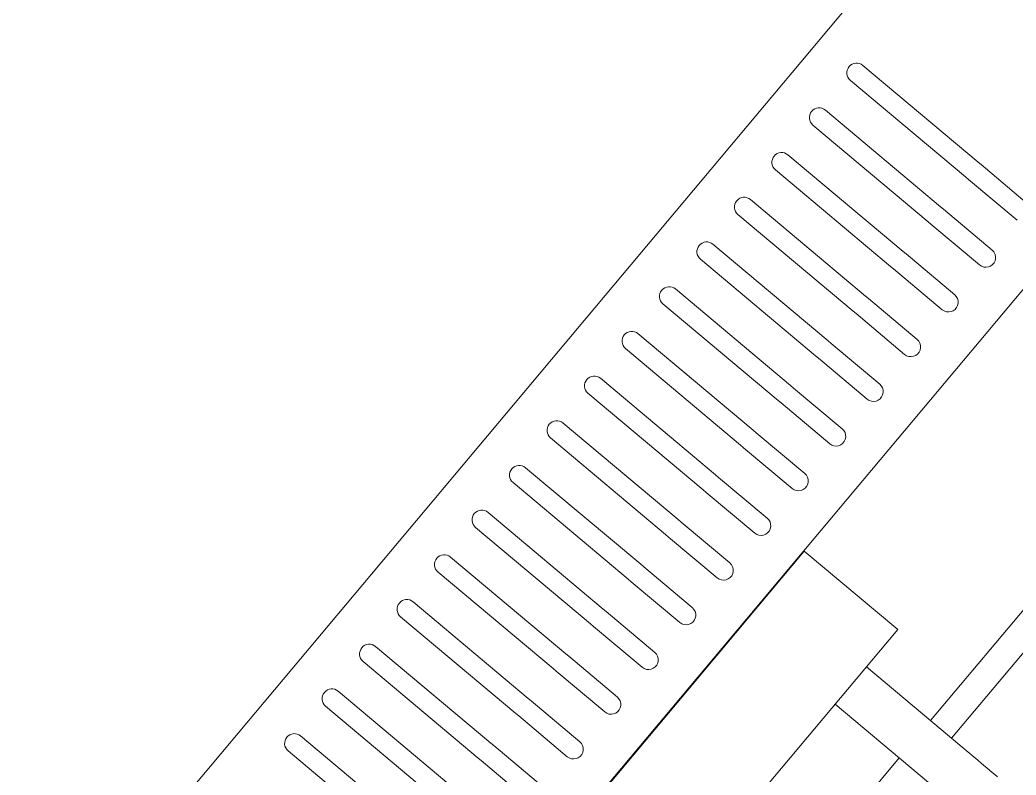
# Model space of a CAD drawing. Header units: metres. Extents: x 822482 to 822767, y 9662202 to 9662512.
# Drawn here: x 822649.1188 to 822649.3232, y 9662451.1802 to 9662451.335 of the extents above; entities that cross this region are included whole.
import ezdxf

# ---------------------------------------------------------------- set-up
doc = ezdxf.new("R2010")
doc.units = ezdxf.units.M
doc.layers.add('ARQ_NE_EQUIPAMENTOS', color=7, linetype='Continuous')
doc.layers.add('NE_PESSOAS', color=8, linetype='Continuous', lineweight=0)

# ---------------------------------------------------------------- blocks, each defined once
blk = doc.blocks.new('COZINHA TRAMONTINA')
at = {"lineweight": 0, "transparency": 33554687}
for p, q in [((-1.2008, 0.76794), (-1.5992, 0.76794)), ((-1.44945, 0.7269), (-1.44945, 0.75773)), ((-1.44545, 0.75773), (-1.44545, 0.7269)), ((-1.43748, 0.7269), (-1.43748, 0.75773)), ((-1.43348, 0.75773), (-1.43348, 0.7269)), ((-1.42552, 0.7269), (-1.42552, 0.75773)), ((-1.42152, 0.75773), (-1.42152, 0.7269)), ((-1.41356, 0.7269), (-1.41356, 0.75773)), ((-1.40956, 0.75773), (-1.40956, 0.7269)), ((-1.40159, 0.7269), (-1.40159, 0.75773)), ((-1.39759, 0.75773), (-1.39759, 0.7269)), ((-1.38963, 0.7269), (-1.38963, 0.75773)), ((-1.38563, 0.75773), (-1.38563, 0.7269)), ((-1.37766, 0.7269), (-1.37766, 0.75773)), ((-1.37366, 0.75773), (-1.37366, 0.7269)), ((-1.3657, 0.7269), (-1.3657, 0.75773)), ((-1.3617, 0.75773), (-1.3617, 0.7269)), ((-1.35373, 0.7269), (-1.35373, 0.75773)), ((-1.34973, 0.75773), (-1.34973, 0.7269)), ((-1.34177, 0.7269), (-1.34177, 0.75773)), ((-1.33777, 0.75773), (-1.33777, 0.7269)), ((-1.32981, 0.7269), (-1.32981, 0.75773)), ((-1.32581, 0.75773), (-1.32581, 0.7269)), ((-1.31784, 0.7269), (-1.31784, 0.75773)), ((-1.31384, 0.75773), (-1.31384, 0.7269)), ((-1.30588, 0.7269), (-1.30588, 0.75773)), ((-1.30188, 0.75773), (-1.30188, 0.7269)), ((-1.29391, 0.7269), (-1.29391, 0.75773)), ((-1.28991, 0.75773), (-1.28991, 0.7269)), ((-1.28195, 0.7269), (-1.28195, 0.75773)), ((-1.27795, 0.75773), (-1.27795, 0.7269)), ((-1.26998, 0.7269), (-1.26998, 0.75773)), ((-1.26598, 0.75773), (-1.26598, 0.7269)), ((-1.42552, 0.7261), (-1.42552, 0.7269)), ((-1.42552, 0.71308), (-1.42552, 0.7261)), ((-1.42152, 0.7269), (-1.42152, 0.7261)), ((-1.42152, 0.7261), (-1.42152, 0.71308)), ((-1.41356, 0.7261), (-1.41356, 0.7269)), ((-1.41356, 0.71308), (-1.41356, 0.7261)), ((-1.40956, 0.7269), (-1.40956, 0.7261)), ((-1.40956, 0.7261), (-1.40956, 0.71308)), ((-1.40159, 0.7261), (-1.40159, 0.7269)), ((-1.40159, 0.71308), (-1.40159, 0.7261)), ((-1.39759, 0.7269), (-1.39759, 0.7261)), ((-1.39759, 0.7261), (-1.39759, 0.71308)), ((-1.38963, 0.7261), (-1.38963, 0.7269)), ((-1.38963, 0.71308), (-1.38963, 0.7261)), ((-1.38563, 0.7269), (-1.38563, 0.7261)), ((-1.38563, 0.7261), (-1.38563, 0.71308)), ((-1.37766, 0.7261), (-1.37766, 0.7269)), ((-1.37766, 0.71308), (-1.37766, 0.7261)), ((-1.37366, 0.7269), (-1.37366, 0.7261)), ((-1.37366, 0.7261), (-1.37366, 0.71308)), ((-1.3657, 0.7261), (-1.3657, 0.7269)), ((-1.3657, 0.71308), (-1.3657, 0.7261)), ((-1.3617, 0.7269), (-1.3617, 0.7261)), ((-1.3617, 0.7261), (-1.3617, 0.71308)), ((-1.35373, 0.7261), (-1.35373, 0.7269)), ((-1.35373, 0.71308), (-1.35373, 0.7261)), ((-1.34973, 0.7269), (-1.34973, 0.7261)), ((-1.34973, 0.7261), (-1.34973, 0.71308)), ((-1.34177, 0.7261), (-1.34177, 0.7269)), ((-1.34177, 0.71308), (-1.34177, 0.7261)), ((-1.33777, 0.7269), (-1.33777, 0.7261)), ((-1.33777, 0.7261), (-1.33777, 0.71308)), ((-1.32981, 0.7261), (-1.32981, 0.7269)), ((-1.32981, 0.71308), (-1.32981, 0.7261)), ((-1.32581, 0.7269), (-1.32581, 0.7261)), ((-1.32581, 0.7261), (-1.32581, 0.71308)), ((-1.31784, 0.7261), (-1.31784, 0.7269)), ((-1.31784, 0.71308), (-1.31784, 0.7261)), ((-1.31384, 0.7269), (-1.31384, 0.7261)), ((-1.31384, 0.7261), (-1.31384, 0.71308)), ((-1.30588, 0.7261), (-1.30588, 0.7269)), ((-1.30588, 0.71308), (-1.30588, 0.7261)), ((-1.30188, 0.7269), (-1.30188, 0.7261)), ((-1.30188, 0.7261), (-1.30188, 0.71308)), ((-1.29391, 0.7261), (-1.29391, 0.7269)), ((-1.29391, 0.71308), (-1.29391, 0.7261)), ((-1.28991, 0.7269), (-1.28991, 0.7261)), ((-1.28991, 0.7261), (-1.28991, 0.71308)), ((-1.28195, 0.7261), (-1.28195, 0.7269)), ((-1.28195, 0.71308), (-1.28195, 0.7261)), ((-1.27795, 0.7269), (-1.27795, 0.7261)), ((-1.27795, 0.7261), (-1.27795, 0.71308)), ((-1.26998, 0.7261), (-1.26998, 0.7269)), ((-1.26998, 0.71308), (-1.26998, 0.7261)), ((-1.26598, 0.7269), (-1.26598, 0.7261)), ((-1.26598, 0.7261), (-1.26598, 0.71308)), ((-1.5992, 0.70307), (-1.2008, 0.70307)), ((-1.395, 0.66074), (-1.37, 0.66074)), ((-1.36, 0.66074), (-1.297, 0.66074)), ((-1.36, 0.65514), (-1.297, 0.65514)), ((-1.36, 0.65514), (-1.297, 0.65514))]:
    blk.add_line(p, q, dxfattribs=at)
at = {"lineweight": 0, "transparency": 33554687, "flags": 128}
for points in [[(-1.40956, 0.71308), (-1.40961, 0.7126), (-1.40979, 0.71215), (-1.41006, 0.71175), (-1.41042, 0.71143), (-1.41085, 0.71121), (-1.41132, 0.71109), (-1.4118, 0.71109), (-1.41227, 0.71121), (-1.41269, 0.71143), (-1.41305, 0.71175), (-1.41333, 0.71215), (-1.4135, 0.7126), (-1.41356, 0.71308)], [(-1.39759, 0.71308), (-1.39765, 0.7126), (-1.39782, 0.71215), (-1.39809, 0.71175), (-1.39846, 0.71143), (-1.39888, 0.71121), (-1.39935, 0.71109), (-1.39983, 0.71109), (-1.4003, 0.71121), (-1.40073, 0.71143), (-1.40109, 0.71175), (-1.40136, 0.71215), (-1.40153, 0.7126), (-1.40159, 0.71308)], [(-1.38563, 0.71308), (-1.38569, 0.7126), (-1.38586, 0.71215), (-1.38613, 0.71175), (-1.38649, 0.71143), (-1.38692, 0.71121), (-1.38739, 0.71109), (-1.38787, 0.71109), (-1.38834, 0.71121), (-1.38876, 0.71143), (-1.38912, 0.71175), (-1.3894, 0.71215), (-1.38957, 0.7126), (-1.38963, 0.71308)], [(-1.37366, 0.71308), (-1.37372, 0.7126), (-1.37389, 0.71215), (-1.37417, 0.71175), (-1.37453, 0.71143), (-1.37495, 0.71121), (-1.37542, 0.71109), (-1.3759, 0.71109), (-1.37637, 0.71121), (-1.3768, 0.71143), (-1.37716, 0.71175), (-1.37743, 0.71215), (-1.3776, 0.7126), (-1.37766, 0.71308)], [(-1.3617, 0.71308), (-1.36176, 0.7126), (-1.36193, 0.71215), (-1.3622, 0.71175), (-1.36256, 0.71143), (-1.36299, 0.71121), (-1.36346, 0.71109), (-1.36394, 0.71109), (-1.36441, 0.71121), (-1.36483, 0.71143), (-1.3652, 0.71175), (-1.36547, 0.71215), (-1.36564, 0.7126), (-1.3657, 0.71308)], [(-1.34973, 0.71308), (-1.34979, 0.7126), (-1.34996, 0.71215), (-1.35024, 0.71175), (-1.3506, 0.71143), (-1.35102, 0.71121), (-1.35149, 0.71109), (-1.35198, 0.71109), (-1.35244, 0.71121), (-1.35287, 0.71143), (-1.35323, 0.71175), (-1.35351, 0.71215), (-1.35368, 0.7126), (-1.35373, 0.71308)], [(-1.33777, 0.71308), (-1.33783, 0.7126), (-1.338, 0.71215), (-1.33827, 0.71175), (-1.33863, 0.71143), (-1.33906, 0.71121), (-1.33953, 0.71109), (-1.34001, 0.71109), (-1.34048, 0.71121), (-1.34091, 0.71143), (-1.34127, 0.71175), (-1.34154, 0.71215), (-1.34171, 0.7126), (-1.34177, 0.71308)], [(-1.32581, 0.71308), (-1.32586, 0.7126), (-1.32603, 0.71215), (-1.32631, 0.71175), (-1.32667, 0.71143), (-1.3271, 0.71121), (-1.32756, 0.71109), (-1.32805, 0.71109), (-1.32851, 0.71121), (-1.32894, 0.71143), (-1.3293, 0.71175), (-1.32958, 0.71215), (-1.32975, 0.7126), (-1.32981, 0.71308)], [(-1.31384, 0.71308), (-1.3139, 0.7126), (-1.31407, 0.71215), (-1.31434, 0.71175), (-1.3147, 0.71143), (-1.31513, 0.71121), (-1.3156, 0.71109), (-1.31608, 0.71109), (-1.31655, 0.71121), (-1.31698, 0.71143), (-1.31734, 0.71175), (-1.31761, 0.71215), (-1.31778, 0.7126), (-1.31784, 0.71308)], [(-1.30188, 0.71308), (-1.30193, 0.7126), (-1.30211, 0.71215), (-1.30238, 0.71175), (-1.30274, 0.71143), (-1.30317, 0.71121), (-1.30364, 0.71109), (-1.30412, 0.71109), (-1.30459, 0.71121), (-1.30501, 0.71143), (-1.30537, 0.71175), (-1.30565, 0.71215), (-1.30582, 0.7126), (-1.30588, 0.71308)], [(-1.28991, 0.71308), (-1.28997, 0.7126), (-1.29014, 0.71215), (-1.29042, 0.71175), (-1.29078, 0.71143), (-1.2912, 0.71121), (-1.29167, 0.71109), (-1.29215, 0.71109), (-1.29262, 0.71121), (-1.29305, 0.71143), (-1.29341, 0.71175), (-1.29368, 0.71215), (-1.29385, 0.7126), (-1.29391, 0.71308)], [(-1.27795, 0.71308), (-1.27801, 0.7126), (-1.27818, 0.71215), (-1.27845, 0.71175), (-1.27881, 0.71143), (-1.27924, 0.71121), (-1.27971, 0.71109), (-1.28019, 0.71109), (-1.28066, 0.71121), (-1.28108, 0.71143), (-1.28144, 0.71175), (-1.28172, 0.71215), (-1.28189, 0.7126), (-1.28195, 0.71308)]]:
    blk.add_lwpolyline(points, dxfattribs=at)
at = {"lineweight": 0, "transparency": 33554687}
for centre in [(-1.44745, 0.75773), (-1.43548, 0.75773), (-1.42352, 0.75773), (-1.41156, 0.75773), (-1.39959, 0.75773), (-1.38763, 0.75773), (-1.37566, 0.75773), (-1.3637, 0.75773), (-1.35173, 0.75773), (-1.33977, 0.75773), (-1.32781, 0.75773), (-1.31584, 0.75773), (-1.30388, 0.75773), (-1.29191, 0.75773), (-1.27995, 0.75773), (-1.26798, 0.75773)]:
    blk.add_arc(centre, 0.002, 0, 180, dxfattribs=at)
at = {"layer": 'NE_PESSOAS', "lineweight": 0, "transparency": 33554687}
for p, q in [((-1.45, 0.70294), (-1.35, 0.70294)), ((-1.35, 0.70294), (-1.35, 0.67794)), ((-1.35, 0.67794), (-1.45, 0.67794)), ((-1.37, 0.67794), (-1.37, 0.65294)), ((-1.36, 0.65294), (-1.36, 0.67794)), ((-1.36, 0.65272), (-1.36, 0.65294)), ((-1.36, 0.65192), (-1.36, 0.65272)), ((-1.36, 0.65113), (-1.36, 0.65192)), ((-1.36, 0.65033), (-1.36, 0.65113)), ((-1.36, 0.64954), (-1.36, 0.65033)), ((-1.36, 0.64875), (-1.36, 0.64954)), ((-1.36, 0.64798), (-1.36, 0.64875)), ((-1.36, 0.64721), (-1.36, 0.64798)), ((-1.36, 0.64644), (-1.36, 0.64721)), ((-1.36, 0.64569), (-1.36, 0.64644)), ((-1.36, 0.64495), (-1.36, 0.64569)), ((-1.36, 0.64423), (-1.36, 0.64495)), ((-1.36, 0.64351), (-1.36, 0.64423)), ((-1.36, 0.64282), (-1.36, 0.64351))]:
    blk.add_line(p, q, dxfattribs=at)
blk = doc.blocks.new('A$C8f1b9c42')
at = {"layer": 'ARQ_NE_EQUIPAMENTOS', "linetype": 'Continuous', "lineweight": 0, "transparency": 33554687, "rotation": 270}
blk.add_blockref('COZINHA TRAMONTINA', (372.11813, -253.4648), dxfattribs=at)

msp = doc.modelspace()

# ---------------------------------------------------------------- block references
at = {"ltscale": 10, "rotation": 140.0090103764572}
msp.add_blockref('A$C8f1b9c42', (822772.88904, 9662018.46966), dxfattribs=at)

doc.saveas('drawing.dxf')
